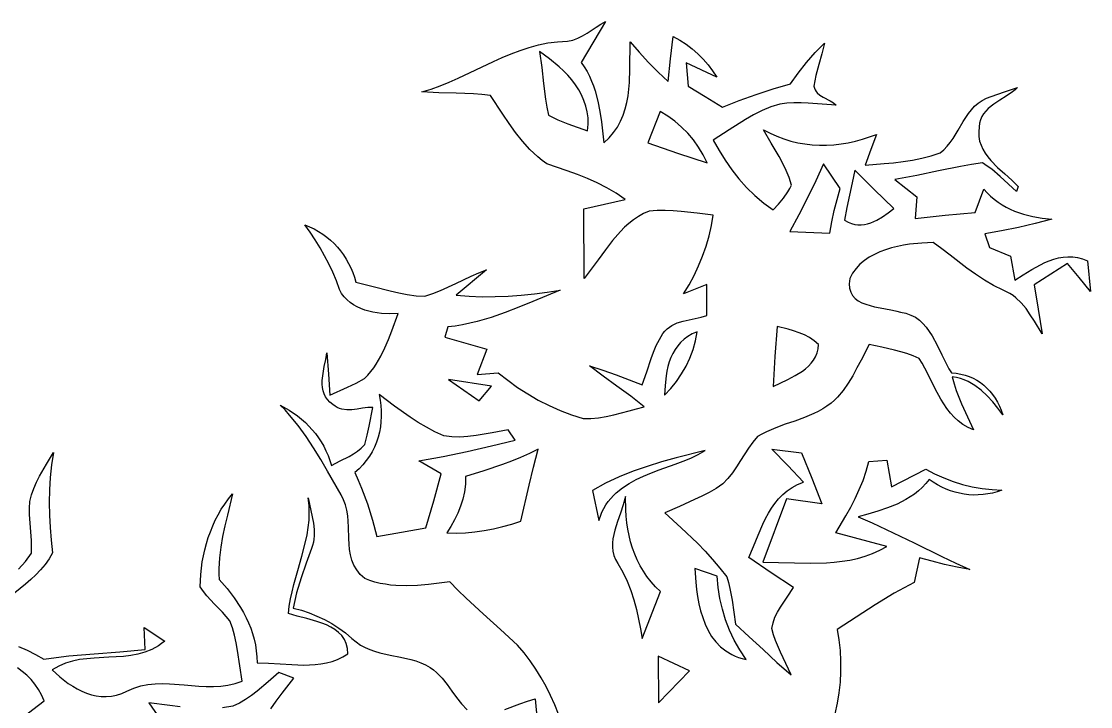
# Model space of a CAD drawing. Extents: x 0 to 24, y 0 to 24.
# Drawn here: x 2.325 to 5.481, y 7.346 to 9.367 of the extents above; entities that cross this region are included whole.
import ezdxf

# ---------------------------------------------------------------- set-up
doc = ezdxf.new("R2010")
doc.units = 0
doc.layers.add('Default_Layer', color=1, linetype='CONTINUOUS')

msp = doc.modelspace()

# ---------------------------------------------------------------- linework, layer by layer
at = {"layer": 'Default_Layer'}
for points in [[(3.9109, 7.3236), (3.8996, 7.3511), (3.8873, 7.3782), (3.874, 7.4047), (3.8596, 7.4306), (3.844, 7.4558), (3.8272, 7.4803), (3.8092, 7.504), (3.7898, 7.5268), (3.7394, 7.5732), (3.6883, 7.6189), (3.6379, 7.6654), (3.6134, 7.6893), (3.5897, 7.714), (3.5267, 7.7059), (3.4947, 7.7031), (3.4627, 7.7019), (3.4309, 7.7027), (3.4152, 7.7041), (3.3995, 7.7063), (3.384, 7.7092), (3.3686, 7.713), (3.3535, 7.7177), (3.3385, 7.7235), (3.3253, 7.7357), (3.3149, 7.7488), (3.3069, 7.7628), (3.301, 7.7776), (3.2969, 7.793), (3.2942, 7.8089), (3.2926, 7.8252), (3.2917, 7.8418), (3.2907, 7.8753), (3.2899, 7.8921), (3.2884, 7.9086), (3.2859, 7.9248), (3.282, 7.9406), (3.2765, 7.9559), (3.2688, 7.9705), (3.229, 8.0402), (3.2088, 8.0748), (3.1878, 8.109), (3.1657, 8.1424), (3.1422, 8.1747), (3.1169, 8.2056), (3.1034, 8.2205), (3.0893, 8.235), (3.116, 8.22), (3.1407, 8.2028), (3.1523, 8.1934), (3.1634, 8.1835), (3.1739, 8.1731), (3.1839, 8.1622), (3.1932, 8.1508), (3.2019, 8.1388), (3.21, 8.1264), (3.2175, 8.1135), (3.2242, 8.1001), (3.2303, 8.0862), (3.2357, 8.0719), (3.2403, 8.0571), (3.2661, 8.0706), (3.2925, 8.0837), (3.3052, 8.0908), (3.3173, 8.0988), (3.3285, 8.108), (3.3385, 8.1186), (3.3459, 8.1458), (3.352, 8.1732), (3.3625, 8.2282), (3.3477, 8.2276), (3.3324, 8.2257), (3.3168, 8.2233), (3.3011, 8.2214), (3.2858, 8.2209), (3.2712, 8.2227), (3.2641, 8.2247), (3.2574, 8.2276), (3.251, 8.2316), (3.2449, 8.2367), (3.2358, 8.2435), (3.2285, 8.2511), (3.2228, 8.2593), (3.2186, 8.268), (3.2157, 8.2772), (3.2139, 8.2869), (3.2132, 8.2968), (3.2133, 8.307), (3.2156, 8.3279), (3.2194, 8.3489), (3.2236, 8.3694), (3.227, 8.3888), (3.2316, 8.3266), (3.2357, 8.2638), (3.2878, 8.2873), (3.3134, 8.2998), (3.3383, 8.3138), (3.348, 8.3236), (3.3569, 8.3339), (3.3652, 8.3446), (3.3728, 8.3558), (3.3864, 8.3791), (3.3983, 8.4035), (3.4088, 8.4287), (3.4186, 8.4542), (3.4377, 8.505), (3.4131, 8.5043), (3.388, 8.5055), (3.3629, 8.509), (3.3506, 8.5117), (3.3387, 8.5152), (3.3271, 8.5194), (3.316, 8.5245), (3.3054, 8.5305), (3.2955, 8.5374), (3.2864, 8.5453), (3.278, 8.5543), (3.2706, 8.5644), (3.2643, 8.5756), (3.255, 8.6014), (3.2445, 8.6265), (3.233, 8.6511), (3.2204, 8.6752), (3.2069, 8.6988), (3.1926, 8.7219), (3.1776, 8.7445), (3.1619, 8.7668), (3.176, 8.761), (3.1896, 8.7545), (3.2025, 8.7472), (3.2149, 8.7392), (3.2266, 8.7306), (3.2377, 8.7213), (3.2482, 8.7113), (3.258, 8.7008), (3.2672, 8.6897), (3.2758, 8.678), (3.2836, 8.6657), (3.2908, 8.653), (3.2973, 8.6398), (3.3031, 8.6261), (3.3082, 8.612), (3.3126, 8.5974), (3.3631, 8.5848), (3.4136, 8.5717), (3.4389, 8.5659), (3.4644, 8.561), (3.4901, 8.5575), (3.5161, 8.5558), (3.5395, 8.564), (3.5625, 8.5733), (3.6077, 8.5937), (3.6528, 8.6148), (3.6755, 8.6248), (3.6986, 8.6342), (3.6086, 8.5587), (3.647, 8.5559), (3.6855, 8.5547), (3.7241, 8.5549), (3.7625, 8.5565), (3.8009, 8.5592), (3.8393, 8.5632), (3.8775, 8.5682), (3.9156, 8.5742), (3.8346, 8.5409), (3.794, 8.5241), (3.7532, 8.5082), (3.7119, 8.4937), (3.6701, 8.4813), (3.6489, 8.4761), (3.6274, 8.4716), (3.6058, 8.468), (3.5839, 8.4653), (3.5752, 8.4353), (3.6995, 8.3997), (3.6707, 8.325), (3.7327, 8.3305), (3.7606, 8.3082), (3.7897, 8.2872), (3.8198, 8.2677), (3.8508, 8.2497), (3.8827, 8.2335), (3.9155, 8.2189), (3.9489, 8.2061), (3.9831, 8.1953), (4.0062, 8.195), (4.0291, 8.197), (4.0517, 8.2008), (4.0743, 8.2059), (4.119, 8.2181), (4.1413, 8.2242), (4.1636, 8.2296), (4.1237, 8.2608), (4.0831, 8.2909), (4.0424, 8.3207), (4.002, 8.3509), (4.0414, 8.3382), (4.0805, 8.3243), (4.158, 8.2942), (4.1711, 8.3331), (4.1841, 8.3721), (4.1913, 8.3913), (4.1993, 8.4102), (4.2084, 8.4285), (4.2188, 8.4462), (4.2246, 8.4534), (4.231, 8.4597), (4.2379, 8.4652), (4.2453, 8.4698), (4.2613, 8.4772), (4.2784, 8.4826), (4.2962, 8.4868), (4.3141, 8.4905), (4.3318, 8.4944), (4.3487, 8.4994), (4.348, 8.5906), (4.2795, 8.5626), (4.296, 8.5894), (4.3109, 8.617), (4.3243, 8.6453), (4.3361, 8.6742), (4.3463, 8.7038), (4.355, 8.7338), (4.362, 8.7644), (4.3673, 8.7953), (4.3201, 8.8006), (4.2727, 8.8059), (4.249, 8.8078), (4.2253, 8.8088), (4.2016, 8.8086), (4.1779, 8.8069), (4.1616, 8.7997), (4.1463, 8.7912), (4.132, 8.7816), (4.1184, 8.7709), (4.1055, 8.7594), (4.0933, 8.747), (4.0704, 8.7206), (4.0489, 8.6925), (4.0282, 8.6638), (4.0075, 8.6354), (3.986, 8.6083), (3.9853, 8.8142), (4.1072, 8.8413), (4.081, 8.8598), (4.0536, 8.876), (4.0252, 8.8902), (3.9961, 8.903), (3.9664, 8.9146), (3.9364, 8.9255), (3.8764, 8.9465), (3.8629, 8.9563), (3.8501, 8.9667), (3.8379, 8.9777), (3.8262, 8.9892), (3.8042, 9.0134), (3.7838, 9.039), (3.7646, 9.0656), (3.7461, 9.0929), (3.7099, 9.1476), (3.6847, 9.1507), (3.6595, 9.1527), (3.6087, 9.155), (3.5579, 9.1562), (3.5072, 9.1585), (3.5345, 9.1668), (3.5614, 9.1765), (3.588, 9.1873), (3.6143, 9.1988), (3.6664, 9.2234), (3.7183, 9.2482), (3.7445, 9.26), (3.7708, 9.2711), (3.7973, 9.2812), (3.8243, 9.29), (3.8517, 9.2974), (3.8795, 9.303), (3.908, 9.3065), (3.9371, 9.3078), (3.9371, 9.3078), (3.9526, 9.3112), (3.9674, 9.3167), (3.9815, 9.3238), (3.9952, 9.332), (4.0219, 9.3499), (4.0353, 9.3586), (4.0489, 9.3666), (3.9778, 9.2454), (3.9868, 9.2322), (3.9948, 9.2187), (4.0019, 9.2049), (4.0082, 9.1907), (4.0138, 9.1763), (4.0187, 9.1617), (4.0266, 9.1318), (4.0327, 9.1013), (4.0372, 9.0704), (4.0443, 9.0082), (4.0599, 9.0229), (4.0732, 9.0385), (4.0845, 9.055), (4.0938, 9.0721), (4.1015, 9.09), (4.1076, 9.1084), (4.1123, 9.1274), (4.1158, 9.1467), (4.1183, 9.1664), (4.12, 9.1863), (4.1215, 9.2266), (4.1225, 9.3066), (4.1486, 9.2755), (4.1761, 9.2456), (4.2048, 9.2169), (4.2347, 9.1892), (4.241, 9.2557), (4.2488, 9.3218), (4.2686, 9.3111), (4.2873, 9.299), (4.3051, 9.2856), (4.3217, 9.271), (4.3374, 9.2552), (4.352, 9.2384), (4.3656, 9.2205), (4.3782, 9.2018), (4.2877, 9.2444), (4.2933, 9.1752), (4.3439, 9.1449), (4.3944, 9.114), (4.444, 9.1333), (4.4941, 9.1512), (4.5446, 9.1675), (4.5957, 9.1822), (4.6183, 9.2143), (4.6425, 9.2452), (4.6684, 9.2747), (4.6961, 9.3025), (4.6875, 9.2708), (4.6786, 9.2393), (4.6706, 9.2075), (4.6673, 9.1914), (4.6647, 9.1752), (4.666, 9.1697), (4.6681, 9.1647), (4.6708, 9.1602), (4.6742, 9.1562), (4.6823, 9.1491), (4.6918, 9.143), (4.7124, 9.1319), (4.7222, 9.1261), (4.7307, 9.1193), (4.6891, 9.1229), (4.6474, 9.1259), (4.6265, 9.1267), (4.6057, 9.1265), (4.5848, 9.1254), (4.564, 9.1229), (4.5372, 9.1145), (4.5114, 9.1037), (4.4864, 9.0909), (4.4622, 9.0768), (4.4148, 9.0463), (4.3676, 9.016), (4.3844, 8.9861), (4.4026, 8.957), (4.4221, 8.929), (4.4432, 8.9021), (4.4659, 8.8767), (4.4902, 8.8529), (4.5164, 8.8308), (4.5444, 8.8108), (4.5603, 8.8273), (4.5748, 8.8449), (4.5875, 8.8637), (4.593, 8.8736), (4.5979, 8.8839), (4.5914, 8.9059), (4.583, 8.9272), (4.5731, 8.9478), (4.5621, 8.968), (4.5385, 9.0075), (4.5154, 9.047), (4.5351, 9.0366), (4.5551, 9.0276), (4.5754, 9.02), (4.5961, 9.0138), (4.617, 9.0088), (4.638, 9.0052), (4.6592, 9.0028), (4.6806, 9.0016), (4.7019, 9.0017), (4.7233, 9.0029), (4.7447, 9.0053), (4.766, 9.0087), (4.7872, 9.0133), (4.8082, 9.019), (4.829, 9.0257), (4.8495, 9.0334), (4.8322, 8.9884), (4.8154, 8.9429), (4.8715, 8.9471), (4.8996, 8.9498), (4.9276, 8.9533), (4.9554, 8.9577), (4.983, 8.9633), (5.0102, 8.9704), (5.0371, 8.9792), (5.0479, 8.9881), (5.0578, 8.9982), (5.0668, 9.0092), (5.0751, 9.0209), (5.0904, 9.0457), (5.1051, 9.0709), (5.1208, 9.0951), (5.1294, 9.1062), (5.1389, 9.1165), (5.1492, 9.1257), (5.1608, 9.1336), (5.1737, 9.14), (5.188, 9.1447), (5.2267, 9.159), (5.2659, 9.172), (5.2585, 9.1651), (5.2503, 9.1586), (5.2325, 9.1464), (5.2138, 9.1347), (5.1954, 9.1227), (5.1789, 9.1095), (5.1716, 9.1023), (5.1653, 9.0944), (5.1601, 9.0859), (5.1562, 9.0766), (5.1536, 9.0664), (5.1527, 9.0552), (5.151, 9.0406), (5.1514, 9.0268), (5.1537, 9.0137), (5.1578, 9.0012), (5.1633, 8.9893), (5.1702, 8.9778), (5.1782, 8.9669), (5.1871, 8.9563), (5.2069, 8.9361), (5.228, 8.9169), (5.2488, 8.8982), (5.2679, 8.8795), (5.2626, 8.8652), (5.2143, 8.9096), (5.1893, 8.9304), (5.1762, 8.94), (5.1626, 8.949), (5.13, 8.9444), (5.0974, 8.9389), (5.0327, 8.926), (4.968, 8.9123), (4.9033, 8.8998), (4.9688, 8.8495), (4.9637, 8.7849), (5.0521, 8.7948), (5.1404, 8.8033), (5.166, 8.872), (5.1758, 8.8612), (5.1861, 8.8512), (5.1968, 8.842), (5.2081, 8.8336), (5.2198, 8.826), (5.2318, 8.819), (5.2443, 8.8128), (5.257, 8.8072), (5.2834, 8.7979), (5.3107, 8.7909), (5.3387, 8.786), (5.3671, 8.783), (5.3179, 8.7703), (5.2684, 8.7589), (5.2187, 8.7487), (5.1687, 8.7397), (5.1825, 8.6995), (5.2449, 8.6739), (5.2577, 8.603), (5.2823, 8.6188), (5.3074, 8.6345), (5.3331, 8.6487), (5.3462, 8.655), (5.3594, 8.6606), (5.3728, 8.6652), (5.3864, 8.6688), (5.4002, 8.6712), (5.4142, 8.6723), (5.4284, 8.672), (5.4428, 8.67), (5.4574, 8.6663), (5.4723, 8.6608), (5.4813, 8.5696), (5.4473, 8.6114), (5.4128, 8.6526), (5.3146, 8.5899), (5.3269, 8.5176), (5.3383, 8.445), (5.3152, 8.4827), (5.3033, 8.5015), (5.2906, 8.5196), (5.2766, 8.5364), (5.2609, 8.5515), (5.2523, 8.5581), (5.2432, 8.5641), (5.2334, 8.5694), (5.2229, 8.5739), (5.1946, 8.5877), (5.1676, 8.6035), (5.1415, 8.6207), (5.1162, 8.639), (5.0666, 8.6771), (5.0418, 8.696), (5.0165, 8.7143), (4.9827, 8.7128), (4.9471, 8.7092), (4.9291, 8.7064), (4.9111, 8.7028), (4.8933, 8.6985), (4.8759, 8.6932), (4.8591, 8.6869), (4.843, 8.6795), (4.8277, 8.671), (4.8135, 8.6613), (4.8005, 8.6502), (4.7889, 8.6378), (4.7788, 8.6239), (4.7704, 8.6085), (4.7687, 8.5928), (4.7697, 8.5793), (4.7731, 8.5676), (4.7787, 8.5577), (4.7863, 8.5494), (4.7955, 8.5425), (4.8061, 8.5368), (4.8178, 8.5321), (4.8304, 8.5282), (4.8436, 8.525), (4.8706, 8.5197), (4.8969, 8.5147), (4.909, 8.5119), (4.9202, 8.5086), (4.9362, 8.5056), (4.9508, 8.5006), (4.9639, 8.4938), (4.9758, 8.4853), (4.9865, 8.4755), (4.9962, 8.4644), (5.0052, 8.4523), (5.0134, 8.4394), (5.0282, 8.4119), (5.042, 8.3834), (5.0557, 8.3555), (5.0628, 8.3423), (5.0704, 8.3298), (5.0845, 8.3287), (5.098, 8.3266), (5.1109, 8.3234), (5.1232, 8.3193), (5.1348, 8.3142), (5.1459, 8.3082), (5.1564, 8.3013), (5.1662, 8.2936), (5.1754, 8.2851), (5.184, 8.2759), (5.192, 8.2659), (5.1993, 8.2553), (5.206, 8.244), (5.2121, 8.2321), (5.2176, 8.2196), (5.2224, 8.2066), (5.2077, 8.2259), (5.1924, 8.2446), (5.1761, 8.2624), (5.1587, 8.2786), (5.1398, 8.2928), (5.1298, 8.299), (5.1194, 8.3045), (5.1085, 8.3093), (5.0971, 8.3132), (5.0851, 8.3163), (5.0726, 8.3184), (5.0784, 8.2981), (5.0849, 8.278), (5.1002, 8.2386), (5.1176, 8.1999), (5.136, 8.1616), (5.1194, 8.1691), (5.1044, 8.178), (5.0908, 8.1881), (5.0785, 8.1993), (5.0673, 8.2114), (5.0571, 8.2245), (5.0477, 8.2382), (5.039, 8.2525), (5.0229, 8.2824), (5.0077, 8.3131), (4.9922, 8.3435), (4.9839, 8.3583), (4.9751, 8.3726), (4.9574, 8.3802), (4.9393, 8.3866), (4.921, 8.3922), (4.9024, 8.3971), (4.8649, 8.4056), (4.8275, 8.4138), (4.8037, 8.3677), (4.7917, 8.3445), (4.7792, 8.3216), (4.7657, 8.2994), (4.7508, 8.2782), (4.7341, 8.2584), (4.725, 8.2491), (4.7153, 8.2403), (4.7031, 8.2314), (4.6904, 8.2234), (4.6774, 8.2162), (4.6641, 8.2097), (4.6365, 8.1982), (4.6083, 8.188), (4.5799, 8.1782), (4.5518, 8.1679), (4.5243, 8.1562), (4.511, 8.1495), (4.498, 8.142), (4.484, 8.1255), (4.4714, 8.108), (4.4481, 8.0712), (4.4365, 8.0529), (4.4242, 8.035), (4.4109, 8.0181), (4.3959, 8.0024), (4.3757, 7.9894), (4.3549, 7.9775), (4.3336, 7.9664), (4.312, 7.956), (4.2682, 7.9363), (4.2243, 7.9168), (4.2731, 7.8728), (4.3205, 7.8272), (4.3434, 7.8036), (4.3655, 7.7793), (4.3869, 7.7543), (4.4072, 7.7285), (4.4123, 7.7116), (4.4164, 7.6944), (4.4228, 7.6596), (4.4326, 7.5892), (4.4737, 7.5517), (4.5144, 7.5137), (4.5555, 7.476), (4.5977, 7.4394), (4.582, 7.4729), (4.566, 7.5063), (4.5516, 7.5404), (4.5455, 7.5578), (4.5406, 7.5756), (4.5439, 7.5927), (4.5495, 7.609), (4.557, 7.6245), (4.5658, 7.6394), (4.5855, 7.6684), (4.6047, 7.6971), (4.5379, 7.7406), (4.4721, 7.7854), (4.4861, 7.8177), (4.4998, 7.8509), (4.5142, 7.884), (4.522, 7.9001), (4.5304, 7.9157), (4.5395, 7.9307), (4.5495, 7.945), (4.5604, 7.9584), (4.5724, 7.9708), (4.5856, 7.9821), (4.6002, 7.992), (4.6163, 8.0006), (4.634, 8.0075), (4.5876, 8.0565), (4.5406, 8.1045), (4.6279, 8.0944), (4.6583, 8.0193), (4.6882, 7.9439), (4.5839, 7.9582), (4.5135, 7.7716), (4.5598, 7.7709), (4.6069, 7.7695), (4.6541, 7.7688), (4.7012, 7.7699), (4.7246, 7.7716), (4.7478, 7.7742), (4.7707, 7.7779), (4.7933, 7.7828), (4.8156, 7.7892), (4.8375, 7.7971), (4.8589, 7.8068), (4.8798, 7.8183), (4.7295, 7.858), (4.7592, 7.908), (4.7733, 7.9335), (4.7865, 7.9594), (4.7986, 7.9858), (4.8095, 8.0127), (4.8189, 8.0403), (4.8266, 8.0685), (4.88, 8.0724), (4.8938, 7.994), (4.9947, 8.046), (5.0209, 8.032), (5.0478, 8.0199), (5.0753, 8.0096), (5.1034, 8.0011), (5.1319, 7.9943), (5.1609, 7.9892), (5.1902, 7.9857), (5.2197, 7.9838), (5.2057, 7.9792), (5.1917, 7.9755), (5.1777, 7.9727), (5.1637, 7.9708), (5.1497, 7.9698), (5.1358, 7.9697), (5.1219, 7.9705), (5.1082, 7.9722), (5.0945, 7.9747), (5.0811, 7.978), (5.0677, 7.9822), (5.0546, 7.9872), (5.0417, 7.9931), (5.029, 7.9998), (5.0166, 8.0072), (5.0044, 8.0155), (4.9946, 8.0033), (4.9841, 7.9921), (4.9729, 7.9819), (4.9612, 7.9725), (4.949, 7.964), (4.9363, 7.9563), (4.9098, 7.9428), (4.882, 7.9315), (4.8532, 7.9218), (4.8241, 7.9133), (4.7949, 7.9054), (4.8367, 7.8873), (4.8782, 7.8683), (4.9604, 7.8287), (5.0425, 7.7887), (5.0837, 7.7691), (5.1251, 7.7501), (5.0874, 7.7567), (5.0501, 7.7649), (5.0131, 7.7744), (4.9763, 7.7847), (4.9604, 7.7114), (4.9309, 7.696), (4.9018, 7.6798), (4.8449, 7.6457), (4.789, 7.6099), (4.7336, 7.5732), (4.7385, 7.5422), (4.7418, 7.511), (4.7435, 7.4798), (4.7434, 7.4486), (4.7417, 7.4174), (4.7383, 7.3863), (4.7332, 7.3554), (4.7264, 7.3247)], [(2.3169, 7.7507), (2.337, 7.7736), (2.3552, 7.7977), (2.3554, 7.8169), (2.3547, 7.836), (2.3518, 7.8741), (2.3493, 7.9121), (2.3491, 7.9311), (2.3501, 7.9502), (2.3553, 7.9698), (2.362, 7.9888), (2.37, 8.0073), (2.3791, 8.0254), (2.3991, 8.0607), (2.4198, 8.0954), (2.4138, 8.0585), (2.4099, 8.0216), (2.4078, 7.9846), (2.4073, 7.9476), (2.4082, 7.9105), (2.4103, 7.8735), (2.4134, 7.8365), (2.4172, 7.7994), (2.4068, 7.7813), (2.3951, 7.7645), (2.3821, 7.7488), (2.3681, 7.7341), (2.3533, 7.7201), (2.3378, 7.7068), (2.3056, 7.6812)], [(2.3167, 7.5234), (2.342, 7.512), (2.3668, 7.4995), (2.391, 7.4856), (2.4283, 7.4909), (2.4656, 7.4951), (2.5405, 7.5017), (2.6155, 7.5073), (2.6903, 7.5139), (2.6872, 7.5793), (2.7482, 7.5386), (2.7389, 7.5314), (2.7295, 7.525), (2.7101, 7.5143), (2.69, 7.5063), (2.6694, 7.5005), (2.6484, 7.4964), (2.6271, 7.4938), (2.5837, 7.491), (2.5401, 7.4888), (2.5185, 7.487), (2.4971, 7.4841), (2.4761, 7.4797), (2.4555, 7.4734), (2.4354, 7.4649), (2.416, 7.4537), (2.439, 7.433), (2.4638, 7.414), (2.4768, 7.4055), (2.4901, 7.3978), (2.5037, 7.391), (2.5177, 7.3852), (2.5319, 7.3806), (2.5463, 7.3773), (2.561, 7.3754), (2.5758, 7.375), (2.5909, 7.3763), (2.606, 7.3793), (2.6213, 7.3843), (2.6366, 7.3913), (2.6572, 7.4004), (2.6779, 7.4068), (2.6989, 7.4109), (2.7201, 7.4131), (2.7414, 7.4137), (2.7628, 7.4131), (2.8059, 7.4098), (2.8491, 7.4059), (2.8706, 7.4048), (2.8921, 7.4046), (2.9135, 7.4058), (2.9348, 7.4086), (2.9559, 7.4136), (2.9768, 7.421), (2.9697, 7.4661), (2.9633, 7.5113), (2.9594, 7.5338), (2.9546, 7.556), (2.9485, 7.5778), (2.9408, 7.5991), (2.93, 7.6118), (2.9187, 7.6241), (2.8954, 7.6478), (2.8728, 7.6721), (2.8624, 7.6849), (2.8529, 7.6985), (2.8547, 7.7355), (2.8592, 7.7722), (2.8666, 7.8085), (2.8713, 7.8264), (2.8768, 7.844), (2.883, 7.8614), (2.89, 7.8785), (2.8977, 7.8953), (2.9062, 7.9116), (2.9154, 7.9276), (2.9255, 7.9431), (2.9364, 7.9582), (2.948, 7.9727), (2.9333, 7.9103), (2.9259, 7.879), (2.9192, 7.8476), (2.9136, 7.816), (2.9098, 7.7842), (2.9083, 7.7523), (2.9085, 7.7362), (2.9095, 7.7201), (2.9323, 7.6935), (2.9534, 7.6661), (2.9724, 7.6376), (2.9809, 7.6229), (2.9888, 7.6079), (2.9959, 7.5926), (3.0023, 7.5769), (3.0078, 7.5609), (3.0124, 7.5445), (3.016, 7.5277), (3.0187, 7.5105), (3.0203, 7.4928), (3.0208, 7.4747), (3.0547, 7.4741), (3.0892, 7.4719), (3.1239, 7.4695), (3.1585, 7.4683), (3.1756, 7.4685), (3.1926, 7.4696), (3.2094, 7.4715), (3.2259, 7.4746), (3.2422, 7.479), (3.2581, 7.4849), (3.2736, 7.4923), (3.2887, 7.5016), (3.2877, 7.5175), (3.2842, 7.5316), (3.2786, 7.544), (3.2709, 7.555), (3.2616, 7.5645), (3.2508, 7.5729), (3.2387, 7.5801), (3.2257, 7.5864), (3.2119, 7.5919), (3.1975, 7.5968), (3.1681, 7.6051), (3.1395, 7.6124), (3.1135, 7.6199), (3.1161, 7.6416), (3.1197, 7.6631), (3.1243, 7.6844), (3.1296, 7.7055), (3.1413, 7.7475), (3.1534, 7.7893), (3.1642, 7.8313), (3.1685, 7.8524), (3.1719, 7.8737), (3.1742, 7.8952), (3.1751, 7.9169), (3.1745, 7.9388), (3.1721, 7.9611), (3.1752, 7.9427), (3.1793, 7.9241), (3.1834, 7.9054), (3.187, 7.8865), (3.1893, 7.8677), (3.1897, 7.849), (3.1889, 7.8397), (3.1874, 7.8304), (3.185, 7.8212), (3.1817, 7.812), (3.1657, 7.769), (3.1507, 7.7256), (3.1377, 7.6814), (3.1323, 7.659), (3.1278, 7.6364), (3.1516, 7.6297), (3.1749, 7.6218), (3.1977, 7.6127), (3.2199, 7.6023), (3.2415, 7.5906), (3.2622, 7.5774), (3.2821, 7.5629), (3.301, 7.5468), (3.3132, 7.5362), (3.326, 7.5273), (3.3395, 7.5199), (3.3535, 7.5138), (3.368, 7.5087), (3.3828, 7.5045), (3.4133, 7.4977), (3.4441, 7.4916), (3.4746, 7.4847), (3.4895, 7.4804), (3.5041, 7.4751), (3.5182, 7.4688), (3.5319, 7.4612), (3.5415, 7.4542), (3.5505, 7.4464), (3.5669, 7.4294), (3.5817, 7.4108), (3.5957, 7.3915), (3.6098, 7.3722), (3.6246, 7.3536), (3.641, 7.3366)], [(2.2669, 7.2667), (2.3922, 7.3622), (2.3846, 7.3801), (2.3756, 7.3965), (2.3653, 7.4115), (2.3539, 7.4253), (2.3414, 7.4379), (2.3279, 7.4494), (2.3135, 7.4598)], [(3.0611, 7.3387), (3.0775, 7.3621), (3.0948, 7.3849), (3.1295, 7.4297), (3.085, 7.4464), (3.0532, 7.4187), (3.021, 7.3911), (3.0043, 7.3781), (2.987, 7.3662), (2.9687, 7.3556), (2.9495, 7.3467), (2.9495, 7.3467), (2.9186, 7.3422)], [(2.7943, 7.345), (2.7634, 7.3487), (2.7017, 7.3567), (2.7353, 7.3085)], [(3.7518, 7.3375), (3.7968, 7.3541), (3.8193, 7.3621), (3.8418, 7.3688), (3.8476, 7.305)]]:
    msp.add_lwpolyline(points, dxfattribs=at)
for points in [[(3.8546, 9.2775), (3.8612, 9.2308), (3.8665, 9.1838), (3.8724, 9.1368), (3.8764, 9.1135), (3.8812, 9.0903), (3.8949, 9.0829), (3.909, 9.0763), (3.9378, 9.0645), (3.9966, 9.0438), (3.9982, 9.0631), (3.9978, 9.0818), (3.9956, 9.0998), (3.9915, 9.117), (3.9859, 9.1337), (3.9788, 9.1497), (3.9703, 9.1651), (3.9607, 9.1798), (3.9499, 9.194), (3.9381, 9.2076), (3.9256, 9.2206), (3.9123, 9.233), (3.8841, 9.2563), (3.8546, 9.2775)], [(4.2103, 9.1009), (4.1747, 9.0085), (4.2619, 8.9784), (4.3494, 8.9495), (4.3375, 8.9731), (4.324, 8.9956), (4.3088, 9.0168), (4.2921, 9.0366), (4.2739, 9.055), (4.2541, 9.0719), (4.2329, 9.0873), (4.2103, 9.1009)], [(4.5935, 8.7474), (4.7116, 8.7423), (4.7176, 8.7756), (4.7247, 8.8086), (4.7329, 8.8413), (4.7421, 8.8737), (4.6932, 8.9468), (4.6703, 8.8961), (4.646, 8.8459), (4.6205, 8.7964), (4.5935, 8.7474)], [(4.7857, 8.9274), (4.7777, 8.8908), (4.7692, 8.8541), (4.7614, 8.8173), (4.7552, 8.7801), (4.7652, 8.7746), (4.7751, 8.7706), (4.7849, 8.768), (4.7946, 8.7666), (4.8042, 8.7664), (4.8136, 8.7674), (4.8229, 8.7693), (4.8321, 8.7721), (4.85, 8.78), (4.8674, 8.7903), (4.8841, 8.8022), (4.9001, 8.8149), (4.8424, 8.8708), (4.7857, 8.9274)], [(4.5558, 8.4672), (4.5492, 8.3785), (4.5442, 8.2896), (4.5874, 8.3104), (4.6095, 8.3218), (4.6304, 8.3348), (4.64, 8.342), (4.6488, 8.3498), (4.6568, 8.3583), (4.6637, 8.3676), (4.6695, 8.3777), (4.6739, 8.3886), (4.6769, 8.4005), (4.6782, 8.4135), (4.6652, 8.4247), (4.6512, 8.4341), (4.6363, 8.4418), (4.6207, 8.4483), (4.6047, 8.4537), (4.5884, 8.4585), (4.5558, 8.4672)], [(4.2236, 8.2645), (4.242, 8.2841), (4.2589, 8.3049), (4.274, 8.3268), (4.2873, 8.3498), (4.2987, 8.3737), (4.3079, 8.3986), (4.315, 8.4244), (4.3197, 8.451), (4.3054, 8.4449), (4.2927, 8.4376), (4.2813, 8.4292), (4.2712, 8.4199), (4.2624, 8.4098), (4.2547, 8.3988), (4.2481, 8.3872), (4.2424, 8.3749), (4.2377, 8.3621), (4.2338, 8.3488), (4.2307, 8.3352), (4.2282, 8.3213), (4.225, 8.2929), (4.2236, 8.2645)], [(3.5856, 8.31), (3.6765, 8.2475), (3.7131, 8.2911), (3.5856, 8.31)], [(3.3816, 8.2659), (3.3845, 8.2498), (3.3864, 8.2337), (3.3875, 8.2176), (3.3876, 8.2017), (3.3867, 8.186), (3.3849, 8.1705), (3.3821, 8.1552), (3.3783, 8.1402), (3.3734, 8.1256), (3.3675, 8.1113), (3.3606, 8.0974), (3.3525, 8.0841), (3.3434, 8.0712), (3.3332, 8.0589), (3.3218, 8.0472), (3.3093, 8.0361), (3.3197, 8.0133), (3.3295, 7.9902), (3.3468, 7.9433), (3.3618, 7.8955), (3.3748, 7.8471), (3.447, 7.8605), (3.5193, 7.873), (3.5425, 7.9524), (3.5643, 8.032), (3.498, 8.0704), (3.5698, 8.0835), (3.6412, 8.0983), (3.7124, 8.1145), (3.7832, 8.1316), (3.7617, 8.1624), (3.7146, 8.1533), (3.691, 8.1487), (3.6672, 8.1448), (3.6434, 8.1419), (3.6195, 8.1405), (3.5956, 8.1412), (3.5718, 8.1442), (3.546, 8.1561), (3.521, 8.1694), (3.4968, 8.1839), (3.4731, 8.1994), (3.4269, 8.2322), (3.3816, 8.2659)], [(3.6359, 8.024), (3.6358, 8.0013), (3.6333, 7.9793), (3.6285, 7.9578), (3.6218, 7.9368), (3.6134, 7.9164), (3.6036, 7.8966), (3.5926, 7.8772), (3.5807, 7.8582), (3.6087, 7.8574), (3.6365, 7.8584), (3.6641, 7.861), (3.6915, 7.8651), (3.7188, 7.8704), (3.7459, 7.8768), (3.7728, 7.8841), (3.7995, 7.8921), (3.8243, 7.9985), (3.837, 8.0516), (3.8505, 8.1045), (3.8246, 8.0921), (3.7984, 8.0805), (3.7718, 8.0696), (3.745, 8.0595), (3.6907, 8.0408), (3.6359, 8.024)], [(4.0107, 7.9833), (4.03, 7.8943), (4.0342, 7.9071), (4.039, 7.919), (4.0445, 7.9303), (4.0507, 7.9408), (4.0574, 7.9507), (4.0647, 7.9599), (4.0726, 7.9685), (4.081, 7.9766), (4.0991, 7.9912), (4.1188, 8.004), (4.1398, 8.0154), (4.1619, 8.0255), (4.1848, 8.0348), (4.2082, 8.0435), (4.2553, 8.0604), (4.2786, 8.0692), (4.3013, 8.0787), (4.3231, 8.0891), (4.3439, 8.1007), (4.2578, 8.0791), (4.2151, 8.0672), (4.1727, 8.0542), (4.1309, 8.0396), (4.0899, 8.0231), (4.0497, 8.0045), (4.0107, 7.9833)], [(4.0854, 7.7675), (4.1002, 7.7419), (4.1129, 7.7155), (4.1237, 7.6884), (4.1329, 7.6607), (4.1406, 7.6325), (4.147, 7.6039), (4.1525, 7.5751), (4.1571, 7.5461), (4.2113, 7.6855), (4.1968, 7.6993), (4.1837, 7.7138), (4.1718, 7.729), (4.1611, 7.7448), (4.1515, 7.7612), (4.143, 7.7781), (4.1355, 7.7955), (4.1291, 7.8133), (4.1236, 7.8314), (4.119, 7.8499), (4.1153, 7.8687), (4.1125, 7.8878), (4.1104, 7.907), (4.1091, 7.9263), (4.1084, 7.9652), (4.1019, 7.941), (4.0934, 7.9163), (4.0845, 7.8912), (4.0766, 7.866), (4.0735, 7.8534), (4.0713, 7.8408), (4.07, 7.8283), (4.07, 7.8159), (4.0713, 7.8036), (4.0742, 7.7914), (4.0789, 7.7793), (4.0854, 7.7675)], [(4.3131, 7.7532), (4.316, 7.7123), (4.3183, 7.6912), (4.3213, 7.6701), (4.3252, 7.6491), (4.3301, 7.6283), (4.3362, 7.6081), (4.3435, 7.5887), (4.3523, 7.5702), (4.3626, 7.5528), (4.3746, 7.5368), (4.3884, 7.5224), (4.4041, 7.5098), (4.4219, 7.4992), (4.4317, 7.4948), (4.442, 7.4909), (4.4529, 7.4876), (4.4643, 7.4849), (4.4459, 7.5126), (4.4296, 7.5414), (4.4156, 7.571), (4.4038, 7.6015), (4.3943, 7.6328), (4.3871, 7.6648), (4.3821, 7.6973), (4.3794, 7.7305), (4.3131, 7.7532)], [(4.2045, 7.4946), (4.2057, 7.3564), (4.2969, 7.4513), (4.2045, 7.4946)]]:
    msp.add_lwpolyline(points, close=True, dxfattribs=at)

doc.saveas('drawing.dxf')
